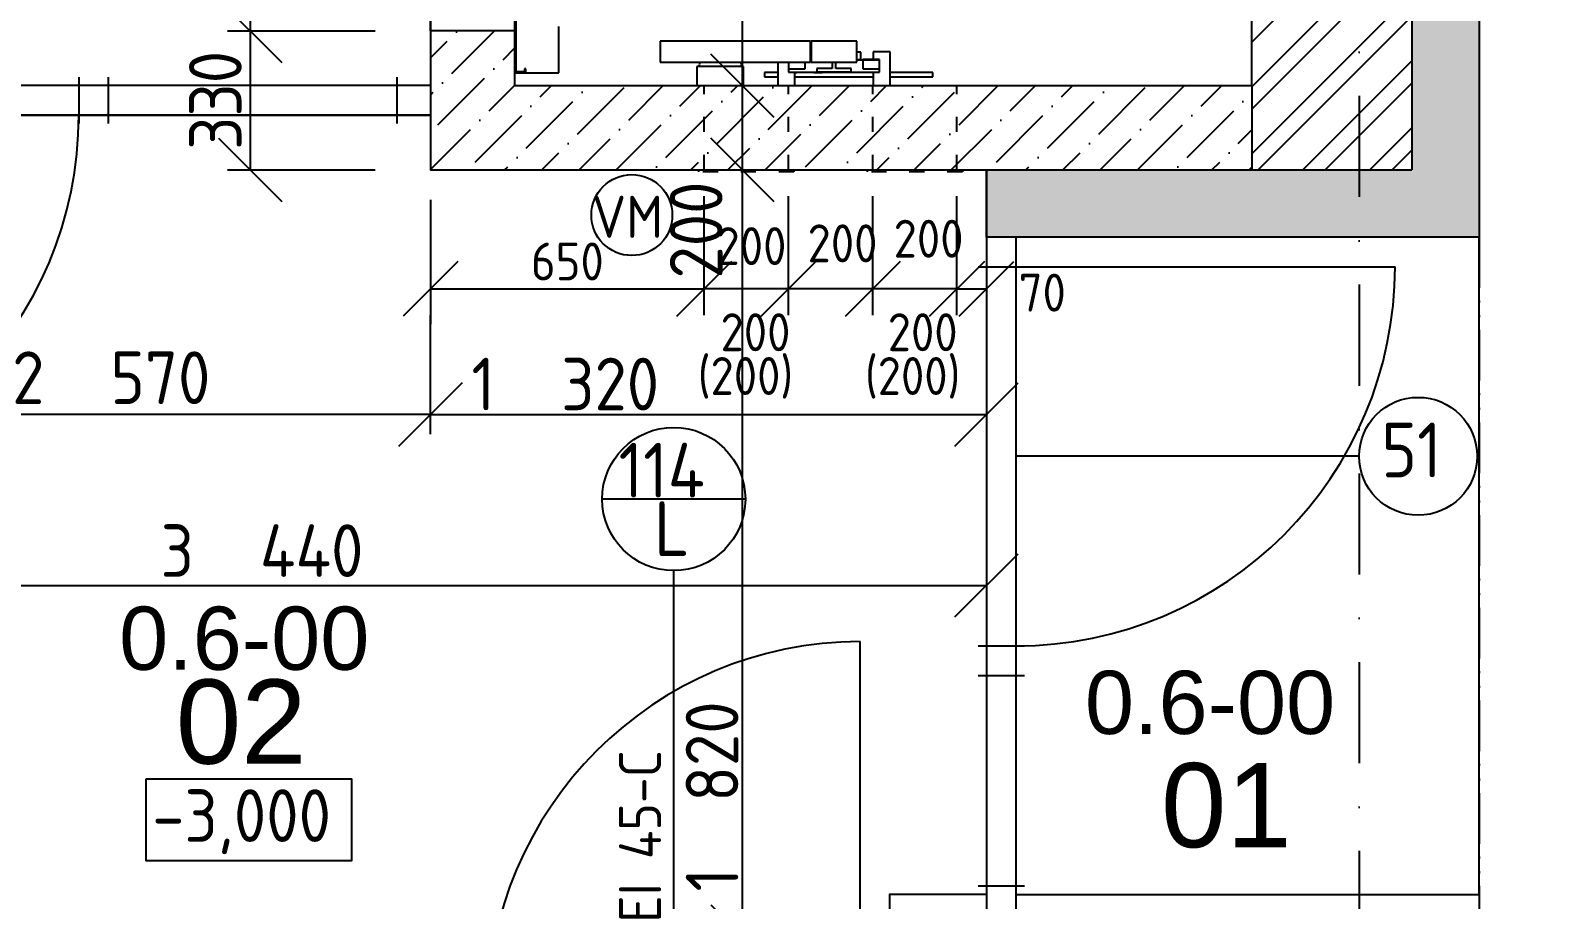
# Model space of a CAD drawing. Extents: x 4511820 to 5180432, y -1526536 to -944957.
# Drawn here: x 5037641 to 5041241, y -1405281 to -1403217 of the extents above; entities that cross this region are included whole.
import ezdxf

# ---------------------------------------------------------------- set-up
doc = ezdxf.new("R2010")
doc.units = 0
doc.header["$MEASUREMENT"] = 0
for name, pattern in [('ACAD_ISO03W100', [30, 12, -18]), ('ACAD_ISO12W100', [22, 12, -3, 0.5, -3, 0.5, -3]), ('BODKOCIARKOVANA_3', [5.6, 3, -1.3, 0, -1.3])]:
    doc.linetypes.add(name, pattern=pattern)
doc.layers.get('0').update_dxf_attribs({"linetype": 'CONTINUOUS'})
doc.layers.get('Defpoints').update_dxf_attribs({"color": 61, "linetype": 'CONTINUOUS'})
for name, color, linetype in [('DVERE', 45, 'CONTINUOUS'), ('KÓTY', 4, 'CONTINUOUS'), ('MÚRY', 1, 'CONTINUOUS'), ('OKNÁ', 143, 'CONTINUOUS'), ('osi', 253, 'CONTINUOUS'), ('Plochy', 41, 'CONTINUOUS'), ('POPIS', 7, 'CONTINUOUS'), ('POZEMOK', 7, 'CONTINUOUS'), ('TENKÁ', 7, 'CONTINUOUS'), ('zz-vetr', 52, 'CONTINUOUS'), ('ŠRAFY', 82, 'CONTINUOUS')]:
    doc.layers.add(name, color=color, linetype=linetype)
doc.styles.add('ARIAL', font='arial.ttf')
doc.styles.add('STYLE1', font='isocp.shx')
doc.dimstyles.new('STANDARD-50', dxfattribs={"dimtxt": 125, "dimasz": 150, "dimexe": 10, "dimexo": 200, "dimgap": 20, "dimtad": 1, "dimdsep": 46, "dimlunit": 6, "dimtxsty": 'STYLE1', "dimblk1": 'OBLIQUE', "dimblk2": 'OBLIQUE', "dimsah": 1, "dimcen": 2.5, "dimse1": 1, "dimse2": 1, "dimadec": 0, "dimazin": 0, "dimtfac": 1, "dimtmove": 1, "dimatfit": 3, "dimldrblk": 'OBLIQUE', "dimfxl": 1, "dimtolj": 1, "dimtzin": 0, "dimarcsym": 0})
doc.dimstyles.new('STANDARD-tzb50', dxfattribs={"dimtxt": 90, "dimasz": 130, "dimexe": 10, "dimexo": 200, "dimgap": 20, "dimtad": 1, "dimdsep": 46, "dimlunit": 6, "dimtxsty": 'STYLE1', "dimblk1": 'OBLIQUE', "dimblk2": 'OBLIQUE', "dimsah": 1, "dimcen": 2.5, "dimse1": 1, "dimse2": 1, "dimadec": 0, "dimazin": 0, "dimtfac": 1, "dimtmove": 1, "dimatfit": 3, "dimldrblk": 'OBLIQUE', "dimfxl": 1, "dimtolj": 1, "dimtzin": 0, "dimarcsym": 0})

# ---------------------------------------------------------------- blocks, each defined once
blk = doc.blocks.new('_OBLIQUE')
at = {"color": 0, "linetype": 'ByBlock'}
blk.add_line((-0.5, -0.5), (0.5, 0.5), dxfattribs=at)
blk = doc.blocks.new('*D13435')
at = {"layer": 'Defpoints', "color": 0}
for p in [(5040541, -1399248), (5040541, -1405368), (5043687.5, -1405368)]:
    blk.add_point(p, dxfattribs=at)
at = {"layer": 'KÓTY', "color": 0, "lineweight": -2}
blk.add_line((5043687.5, -1399248), (5043687.5, -1405368), dxfattribs=at)
at = {"layer": 'KÓTY', "color": 0, "linetype": 'ByBlock', "lineweight": -2, "xscale": 150, "yscale": 150, "zscale": 150}
for p, rotation in [((5043687.5, -1399248), 90), ((5043687.5, -1405368), 270)]:
    blk.add_blockref('_OBLIQUE', p, dxfattribs=dict(at, rotation=rotation))
at = {"layer": 'KÓTY', "color": 0, "insert": (5043605, -1402308), "char_height": 125, "attachment_point": 5, "rotation": 90, "style": 'STYLE1'}
blk.add_mtext('\\A1;6ﾠ120', dxfattribs=at)
blk = doc.blocks.new('*D13444')
at = {"layer": 'Defpoints', "color": 0}
for p in [(5040921, -1398998), (5040921, -1431808), (5042987.5, -1431808)]:
    blk.add_point(p, dxfattribs=at)
at = {"layer": 'KÓTY', "color": 0, "lineweight": -2}
blk.add_line((5042987.5, -1398998), (5042987.5, -1431808), dxfattribs=at)
at = {"layer": 'KÓTY', "color": 0, "linetype": 'ByBlock', "lineweight": -2, "xscale": 150, "yscale": 150, "zscale": 150}
for p, rotation in [((5042987.5, -1398998), 90), ((5042987.5, -1431808), 270)]:
    blk.add_blockref('_OBLIQUE', p, dxfattribs=dict(at, rotation=rotation))
at = {"layer": 'KÓTY', "color": 0, "insert": (5042905, -1415403), "char_height": 125, "attachment_point": 5, "rotation": 90, "style": 'STYLE1'}
blk.add_mtext('\\A1;32ﾠ810', dxfattribs=at)
blk = doc.blocks.new('*D13464')
at = {"layer": 'Defpoints', "color": 0}
for p in [(5040921, -1403548), (5042637.5, -1403548), (5040921, -1403708)]:
    blk.add_point(p, dxfattribs=at)
at = {"layer": 'KÓTY', "color": 0, "lineweight": -2}
blk.add_line((5042637.5, -1403708), (5042637.5, -1403548), dxfattribs=at)
at = {"layer": 'KÓTY', "color": 0, "linetype": 'ByBlock', "lineweight": -2, "xscale": 150, "yscale": 150, "zscale": 150}
for p, rotation in [((5042637.5, -1403548), 90), ((5042637.5, -1403708), 270)]:
    blk.add_blockref('_OBLIQUE', p, dxfattribs=dict(at, rotation=rotation))
at = {"layer": 'KÓTY', "color": 0, "insert": (5042478, -1403577), "char_height": 125, "attachment_point": 5, "rotation": 90, "style": 'STYLE1'}
blk.add_mtext('\\A1;160', dxfattribs=at)
blk = doc.blocks.new('*D13465')
at = {"layer": 'Defpoints', "color": 0}
for p in [(5040921, -1398998), (5040921, -1403548), (5042637.5, -1403548)]:
    blk.add_point(p, dxfattribs=at)
at = {"layer": 'KÓTY', "color": 0, "lineweight": -2}
blk.add_line((5042637.5, -1398998), (5042637.5, -1403548), dxfattribs=at)
at = {"layer": 'KÓTY', "color": 0, "linetype": 'ByBlock', "lineweight": -2, "xscale": 150, "yscale": 150, "zscale": 150}
for p, rotation in [((5042637.5, -1398998), 90), ((5042637.5, -1403548), 270)]:
    blk.add_blockref('_OBLIQUE', p, dxfattribs=dict(at, rotation=rotation))
at = {"layer": 'KÓTY', "color": 0, "insert": (5042555, -1401273), "char_height": 125, "attachment_point": 5, "rotation": 90, "style": 'STYLE1'}
blk.add_mtext('\\A1;4ﾠ550', dxfattribs=at)
blk = doc.blocks.new('*D21597')
at = {"layer": 'Defpoints', "color": 0}
for p in [(5038591, -1402218), (5038162.7, -1403218), (5038591, -1403218)]:
    blk.add_point(p, dxfattribs=at)
at = {"layer": 'KÓTY', "color": 0, "lineweight": -2}
blk.add_line((5038162.7, -1402218), (5038162.7, -1403218), dxfattribs=at)
at = {"layer": 'KÓTY', "color": 0, "linetype": 'ByBlock', "lineweight": -2, "xscale": 150, "yscale": 150, "zscale": 150}
for p, rotation in [((5038162.7, -1402218), 90), ((5038162.7, -1403218), 270)]:
    blk.add_blockref('_OBLIQUE', p, dxfattribs=dict(at, rotation=rotation))
at = {"layer": 'KÓTY', "color": 0, "insert": (5038080.1, -1402718), "char_height": 125, "attachment_point": 5, "rotation": 90, "style": 'STYLE1'}
blk.add_mtext('\\A1;1ﾠ000', dxfattribs=at)
blk = doc.blocks.new('*D21598')
at = {"layer": 'Defpoints', "color": 0}
for p in [(5038591, -1403218), (5038162.7, -1403548), (5038591, -1403548)]:
    blk.add_point(p, dxfattribs=at)
at = {"layer": 'KÓTY', "color": 0, "lineweight": -2}
blk.add_line((5038162.7, -1403218), (5038162.7, -1403548), dxfattribs=at)
at = {"layer": 'KÓTY', "color": 0, "linetype": 'ByBlock', "lineweight": -2, "xscale": 150, "yscale": 150, "zscale": 150}
for p, rotation in [((5038162.7, -1403218), 90), ((5038162.7, -1403548), 270)]:
    blk.add_blockref('_OBLIQUE', p, dxfattribs=dict(at, rotation=rotation))
at = {"layer": 'KÓTY', "color": 0, "insert": (5038080.2, -1403383), "char_height": 125, "attachment_point": 5, "rotation": 90, "style": 'STYLE1'}
blk.add_mtext('\\A1;330', dxfattribs=at)
blk = doc.blocks.new('*D21599')
at = {"layer": 'Defpoints', "color": 0}
for p in [(5039331.5, -1403348), (5039331.5, -1403348), (5039331.5, -1403548)]:
    blk.add_point(p, dxfattribs=at)
at = {"layer": 'KÓTY', "color": 0, "lineweight": -2}
blk.add_line((5039331.5, -1403548), (5039331.5, -1403348), dxfattribs=at)
at = {"layer": 'KÓTY', "color": 0, "linetype": 'ByBlock', "lineweight": -2, "xscale": 150, "yscale": 150, "zscale": 150}
for p, rotation in [((5039331.5, -1403348), 90), ((5039331.5, -1403548), 270)]:
    blk.add_blockref('_OBLIQUE', p, dxfattribs=dict(at, rotation=rotation))
at = {"layer": 'KÓTY', "color": 0, "insert": (5039221.8, -1403690.9), "char_height": 125, "attachment_point": 5, "rotation": 90, "style": 'STYLE1'}
blk.add_mtext('\\A1;200', dxfattribs=at)
blk = doc.blocks.new('*D21600')
at = {"layer": 'Defpoints', "color": 0}
for p in [(5039331.5, -1401748), (5039331.5, -1401748), (5039331.5, -1403348)]:
    blk.add_point(p, dxfattribs=at)
at = {"layer": 'KÓTY', "color": 0, "lineweight": -2}
blk.add_line((5039331.5, -1403348), (5039331.5, -1401748), dxfattribs=at)
at = {"layer": 'KÓTY', "color": 0, "linetype": 'ByBlock', "lineweight": -2, "xscale": 150, "yscale": 150, "zscale": 150}
for p, rotation in [((5039331.5, -1401748), 90), ((5039331.5, -1403348), 270)]:
    blk.add_blockref('_OBLIQUE', p, dxfattribs=dict(at, rotation=rotation))
at = {"layer": 'KÓTY', "color": 0, "insert": (5039249, -1402548), "char_height": 125, "attachment_point": 5, "rotation": 90, "style": 'STYLE1'}
blk.add_mtext('\\A1;1ﾠ600', dxfattribs=at)
blk = doc.blocks.new('*D21601')
at = {"layer": 'Defpoints', "color": 0}
for p in [(5039331.5, -1403548), (5039331.5, -1403548), (5039233.8, -1405368)]:
    blk.add_point(p, dxfattribs=at)
at = {"layer": 'KÓTY', "color": 0, "lineweight": -2}
blk.add_line((5039331.5, -1405368), (5039331.5, -1403548), dxfattribs=at)
at = {"layer": 'KÓTY', "color": 0, "linetype": 'ByBlock', "lineweight": -2, "xscale": 150, "yscale": 150, "zscale": 150}
for p, rotation in [((5039331.5, -1403548), 90), ((5039331.5, -1405368), 270)]:
    blk.add_blockref('_OBLIQUE', p, dxfattribs=dict(at, rotation=rotation))
at = {"layer": 'KÓTY', "color": 0, "insert": (5039259.5, -1405035.5), "char_height": 125, "attachment_point": 5, "rotation": 90, "style": 'STYLE1'}
blk.add_mtext('\\A1;1ﾠ820', dxfattribs=at)
blk = doc.blocks.new('*D21655')
at = {"layer": 'Defpoints', "color": 0}
for p in [(5036021, -1403543), (5038591, -1403543), (5036021, -1404129)]:
    blk.add_point(p, dxfattribs=at)
at = {"layer": 'KÓTY', "color": 0, "lineweight": -2}
blk.add_line((5038591, -1404129), (5036021, -1404129), dxfattribs=at)
at = {"layer": 'KÓTY', "color": 0, "linetype": 'ByBlock', "lineweight": -2, "xscale": 150, "yscale": 150, "zscale": 150, "rotation": 180}
blk.add_blockref('_OBLIQUE', (5036021, -1404129), dxfattribs=at)
at = {"layer": 'KÓTY', "color": 0, "linetype": 'ByBlock', "lineweight": -2, "xscale": 150, "yscale": 150, "zscale": 150}
blk.add_blockref('_OBLIQUE', (5038591, -1404129), dxfattribs=at)
at = {"layer": 'KÓTY', "color": 0, "insert": (5037833, -1404041.5), "char_height": 125, "attachment_point": 5, "style": 'STYLE1'}
blk.add_mtext('\\A1;2ﾠ570', dxfattribs=at)
blk = doc.blocks.new('*D21656')
at = {"layer": 'Defpoints', "color": 0}
for p in [(5038591, -1403543), (5039911, -1403543), (5039911, -1404129)]:
    blk.add_point(p, dxfattribs=at)
at = {"layer": 'KÓTY', "color": 0, "lineweight": -2}
blk.add_line((5038591, -1404129), (5039911, -1404129), dxfattribs=at)
at = {"layer": 'KÓTY', "color": 0, "linetype": 'ByBlock', "lineweight": -2, "xscale": 150, "yscale": 150, "zscale": 150, "rotation": 180}
blk.add_blockref('_OBLIQUE', (5038591, -1404129), dxfattribs=at)
at = {"layer": 'KÓTY', "color": 0, "linetype": 'ByBlock', "lineweight": -2, "xscale": 150, "yscale": 150, "zscale": 150}
blk.add_blockref('_OBLIQUE', (5039911, -1404129), dxfattribs=at)
at = {"layer": 'KÓTY', "color": 0, "insert": (5038911, -1404056.5), "char_height": 125, "attachment_point": 5, "style": 'STYLE1'}
blk.add_mtext('\\A1;1ﾠ320', dxfattribs=at)
blk = doc.blocks.new('*D47116')
at = {"layer": 'Defpoints', "color": 0}
for p in [(5039241, -1403548), (5039441, -1403548), (5039241, -1403830.5)]:
    blk.add_point(p, dxfattribs=at)
at = {"layer": 'KÓTY', "color": 0, "lineweight": -2}
blk.add_line((5039441, -1403830.5), (5039241, -1403830.5), dxfattribs=at)
at = {"layer": 'KÓTY', "color": 0, "linetype": 'ByBlock', "lineweight": -2, "xscale": 130, "yscale": 130, "zscale": 130, "rotation": 180}
blk.add_blockref('_OBLIQUE', (5039241, -1403830.5), dxfattribs=at)
at = {"layer": 'KÓTY', "color": 0, "linetype": 'ByBlock', "lineweight": -2, "xscale": 130, "yscale": 130, "zscale": 130}
blk.add_blockref('_OBLIQUE', (5039441, -1403830.5), dxfattribs=at)
at = {"layer": 'KÓTY', "color": 0, "insert": (5039353, -1403729), "char_height": 90, "attachment_point": 5, "style": 'STYLE1'}
blk.add_mtext('\\A1;200', dxfattribs=at)
blk = doc.blocks.new('*D47117')
at = {"layer": 'Defpoints', "color": 0}
for p in [(5039441, -1403548), (5039641, -1403548), (5039441, -1403830.5)]:
    blk.add_point(p, dxfattribs=at)
at = {"layer": 'KÓTY', "color": 0, "lineweight": -2}
blk.add_line((5039641, -1403830.5), (5039441, -1403830.5), dxfattribs=at)
at = {"layer": 'KÓTY', "color": 0, "linetype": 'ByBlock', "lineweight": -2, "xscale": 130, "yscale": 130, "zscale": 130, "rotation": 180}
blk.add_blockref('_OBLIQUE', (5039441, -1403830.5), dxfattribs=at)
at = {"layer": 'KÓTY', "color": 0, "linetype": 'ByBlock', "lineweight": -2, "xscale": 130, "yscale": 130, "zscale": 130}
blk.add_blockref('_OBLIQUE', (5039641, -1403830.5), dxfattribs=at)
at = {"layer": 'KÓTY', "color": 0, "insert": (5039773.5, -1403711.5), "char_height": 90, "attachment_point": 5, "style": 'STYLE1'}
blk.add_mtext('\\A1;200', dxfattribs=at)
blk = doc.blocks.new('*D47118')
at = {"layer": 'Defpoints', "color": 0}
for p in [(5039641, -1403548), (5039841, -1403548), (5039641, -1403830.5)]:
    blk.add_point(p, dxfattribs=at)
at = {"layer": 'KÓTY', "color": 0, "lineweight": -2}
blk.add_line((5039841, -1403830.5), (5039641, -1403830.5), dxfattribs=at)
at = {"layer": 'KÓTY', "color": 0, "linetype": 'ByBlock', "lineweight": -2, "xscale": 130, "yscale": 130, "zscale": 130, "rotation": 180}
blk.add_blockref('_OBLIQUE', (5039641, -1403830.5), dxfattribs=at)
at = {"layer": 'KÓTY', "color": 0, "linetype": 'ByBlock', "lineweight": -2, "xscale": 130, "yscale": 130, "zscale": 130}
blk.add_blockref('_OBLIQUE', (5039841, -1403830.5), dxfattribs=at)
at = {"layer": 'KÓTY', "color": 0, "insert": (5039569.2, -1403722.5), "char_height": 90, "attachment_point": 5, "style": 'STYLE1'}
blk.add_mtext('\\A1;200', dxfattribs=at)
blk = doc.blocks.new('*D47119')
at = {"layer": 'Defpoints', "color": 0}
for p in [(5038591, -1403548), (5039241, -1403548), (5039241, -1403830.5)]:
    blk.add_point(p, dxfattribs=at)
at = {"layer": 'KÓTY', "color": 0, "lineweight": -2}
blk.add_line((5038591, -1403830.5), (5039241, -1403830.5), dxfattribs=at)
at = {"layer": 'KÓTY', "color": 0, "linetype": 'ByBlock', "lineweight": -2, "xscale": 130, "yscale": 130, "zscale": 130, "rotation": 180}
blk.add_blockref('_OBLIQUE', (5038591, -1403830.5), dxfattribs=at)
at = {"layer": 'KÓTY', "color": 0, "linetype": 'ByBlock', "lineweight": -2, "xscale": 130, "yscale": 130, "zscale": 130}
blk.add_blockref('_OBLIQUE', (5039241, -1403830.5), dxfattribs=at)
at = {"layer": 'KÓTY', "color": 0, "insert": (5038916, -1403765.5), "char_height": 90, "attachment_point": 5, "style": 'STYLE1'}
blk.add_mtext('\\A1;650', dxfattribs=at)
blk = doc.blocks.new('*D47120')
at = {"layer": 'Defpoints', "color": 0}
for p in [(5039841, -1403610.5), (5039911, -1403628), (5039911, -1403830.5)]:
    blk.add_point(p, dxfattribs=at)
at = {"layer": 'KÓTY', "color": 0, "lineweight": -2}
blk.add_line((5039841, -1403830.5), (5039911, -1403830.5), dxfattribs=at)
at = {"layer": 'KÓTY', "color": 0, "linetype": 'ByBlock', "lineweight": -2, "xscale": 130, "yscale": 130, "zscale": 130, "rotation": 180}
blk.add_blockref('_OBLIQUE', (5039841, -1403830.5), dxfattribs=at)
at = {"layer": 'KÓTY', "color": 0, "linetype": 'ByBlock', "lineweight": -2, "xscale": 130, "yscale": 130, "zscale": 130}
blk.add_blockref('_OBLIQUE', (5039911, -1403830.5), dxfattribs=at)
at = {"layer": 'KÓTY', "color": 0, "insert": (5040043.5, -1403839.5), "char_height": 90, "attachment_point": 5, "style": 'STYLE1'}
blk.add_mtext('\\A1;70', dxfattribs=at)
blk = doc.blocks.new('*D47121')
at = {"layer": 'Defpoints', "color": 0}
for p in [(5039911, -1404534.5), (5036471, -1405368), (5039911, -1405368)]:
    blk.add_point(p, dxfattribs=at)
at = {"layer": 'KÓTY', "color": 0, "lineweight": -2}
blk.add_line((5036471, -1404534.5), (5039911, -1404534.5), dxfattribs=at)
at = {"layer": 'KÓTY', "color": 0, "linetype": 'ByBlock', "lineweight": -2, "xscale": 150, "yscale": 150, "zscale": 150, "rotation": 180}
blk.add_blockref('_OBLIQUE', (5036471, -1404534.5), dxfattribs=at)
at = {"layer": 'KÓTY', "color": 0, "linetype": 'ByBlock', "lineweight": -2, "xscale": 150, "yscale": 150, "zscale": 150}
blk.add_blockref('_OBLIQUE', (5039911, -1404534.5), dxfattribs=at)
at = {"layer": 'KÓTY', "color": 0, "insert": (5038191, -1404452), "char_height": 125, "attachment_point": 5, "style": 'STYLE1'}
blk.add_mtext('\\A1;3ﾠ440', dxfattribs=at)
blk = doc.blocks.new('*D47608')
at = {"layer": 'Defpoints', "color": 0}
for p in [(5040921, -1405328), (5042637.5, -1405328), (5040921, -1405368)]:
    blk.add_point(p, dxfattribs=at)
at = {"layer": 'KÓTY', "color": 0, "lineweight": -2}
blk.add_line((5042637.5, -1405368), (5042637.5, -1405328), dxfattribs=at)
at = {"layer": 'KÓTY', "color": 0, "linetype": 'ByBlock', "lineweight": -2, "xscale": 150, "yscale": 150, "zscale": 150}
for p, rotation in [((5042637.5, -1405328), 90), ((5042637.5, -1405368), 270)]:
    blk.add_blockref('_OBLIQUE', p, dxfattribs=dict(at, rotation=rotation))
at = {"layer": 'KÓTY', "color": 0, "insert": (5042513.5, -1405485), "char_height": 125, "attachment_point": 5, "rotation": 90, "style": 'STYLE1'}
blk.add_mtext('\\A1;40', dxfattribs=at)
blk = doc.blocks.new('*D47609')
at = {"layer": 'Defpoints', "color": 0}
for p in [(5039981, -1403708), (5039981, -1405328), (5042637.5, -1405328)]:
    blk.add_point(p, dxfattribs=at)
at = {"layer": 'KÓTY', "color": 0, "lineweight": -2}
blk.add_line((5042637.5, -1403708), (5042637.5, -1405328), dxfattribs=at)
at = {"layer": 'KÓTY', "color": 0, "linetype": 'ByBlock', "lineweight": -2, "xscale": 150, "yscale": 150, "zscale": 150}
for p, rotation in [((5042637.5, -1403708), 90), ((5042637.5, -1405328), 270)]:
    blk.add_blockref('_OBLIQUE', p, dxfattribs=dict(at, rotation=rotation))
at = {"layer": 'KÓTY', "color": 0, "insert": (5042555, -1404518), "char_height": 125, "attachment_point": 5, "rotation": 90, "style": 'STYLE1'}
blk.add_mtext('\\A1;1ﾠ620', dxfattribs=at)

msp = doc.modelspace()

# ---------------------------------------------------------------- hatches: boundary and pattern name
at = {"layer": 'ŠRAFY'}
h = msp.add_hatch(dxfattribs=at)
h.set_pattern_fill('HEX', color=256, scale=200)
h.set_pattern_definition([(0, (9e-09, -175781), (0, 43.3012702), [25, -50]), (120, (9e-09, -175781), (-37.5, -21.6506351), [25, -50]), (60, (25, -175781), (-37.5, 21.6506351), [25, -50])])
h.paths.add_polyline_path([(5041081, -1398998.048), (5040921, -1398998.048), (5040921, -1403548.048), (5040541, -1403548.048), (5039911, -1403548.048), (5039911, -1403708.048), (5039981, -1403708.048), (5041081, -1403708.048)])
h.paths.add_polyline_path([(5040920.451, -1399373.048), (5041183.049, -1399373.048), (5041183.049, -1399623.048), (5040920.451, -1399623.048)], flags=9)
h = msp.add_hatch(dxfattribs=at)
h.set_pattern_fill('ANSI32', color=256, scale=300)
h.set_pattern_definition([(45, (-10132.71, -87677), (-79.549513, 79.549513), []), (45, (-10079.68, -87677), (-79.549513, 79.549513), [])])
h.paths.add_polyline_path([(5040921, -1398998.048), (5040671, -1398998.048), (5040541, -1398998.048), (5040541, -1399248.048), (5040541, -1401548.048), (5040541, -1401748.048), (5040541, -1403348.048), (5040541, -1403548.048), (5040921, -1403548.048)])
h = msp.add_hatch(dxfattribs=at)
h.set_pattern_fill('ANSI36', color=256, scale=500)
h.set_pattern_definition([(45, (584112, 0), (33.1456304, 121.533978), [156.25, -31.25, 0, -31.25])])
h.paths.add_polyline_path([(5038591, -1403418.048), (5038591, -1403548.048), (5039681, -1403548.048), (5040541, -1403548.048), (5040541, -1403348.048), (5038791, -1403348.048), (5038791, -1403218.048), (5038591, -1403218.048), (5038591, -1403348.048)])

# ---------------------------------------------------------------- linework, layer by layer
at = {"layer": 'KÓTY'}
for p, q in [((5038109.289, -1403218.048), (5038459.289, -1403218.048)), ((5038109.289, -1403548.048), (5038459.289, -1403548.048)), ((5039241, -1403893.048), (5039241, -1403610.548)), ((5039441, -1403893.048), (5039441, -1403610.548)), ((5039641, -1403893.048), (5039641, -1403610.548)), ((5039841, -1403893.048), (5039841, -1403610.548)), ((5038591, -1403619.048), (5038591, -1403914.5)), ((5038591, -1404175.548), (5038591, -1403893.048))]:
    msp.add_line(p, q, dxfattribs=at)
at = {"layer": 'MÚRY'}
for p, q in [((5041081, -1397450.857), (5041081, -1403708.048)), ((5040541, -1403348.048), (5040541, -1401748.048)), ((5040541, -1403348.048), (5040541, -1401748.048)), ((5038791, -1403218.048), (5038591, -1403218.048)), ((5038591, -1403218.048), (5038591, -1403548.048)), ((5038791, -1403348.048), (5038791, -1403218.048)), ((5038791, -1403348.048), (5040541, -1403348.048)), ((5038791, -1403348.048), (5040541, -1403348.048)), ((5039682.25, -1403348.048), (5040541, -1403348.048)), ((5038591, -1403548.048), (5039911, -1403548.048)), ((5038591, -1403548.048), (5038646, -1403548.048)), ((5039911, -1403708.048), (5039911, -1403548.048)), ((5041081, -1403708.048), (5039911, -1403708.048))]:
    msp.add_line(p, q, dxfattribs=at)
at = {"layer": 'OKNÁ', "ltscale": 0.25}
for p, q in [((5037756, -1403328.048), (5037756, -1403438.048)), ((5037826, -1403328.048), (5037826, -1403438.048)), ((5038511, -1403328.048), (5038511, -1403438.048)), ((5038591, -1403348.048), (5036021, -1403348.048)), ((5038591, -1403418.048), (5036021, -1403418.048)), ((5039911, -1403708.048), (5039911, -1405368.048)), ((5039981, -1403708.048), (5039981, -1405328.048)), ((5039891, -1403778.048), (5040001, -1403778.048)), ((5039981, -1403778.048), (5040881, -1403778.048)), ((5040795.923, -1404228.048), (5039981, -1404228.048)), ((5039338.5, -1404329.5), (5038998.5, -1404329.5)), ((5039168.5, -1405723.048), (5039168.5, -1404499.5)), ((5039611, -1405553.051), (5039611, -1404668.051)), ((5039891, -1404678.048), (5040001, -1404678.048)), ((5039891, -1404748.048), (5040001, -1404748.048)), ((5039891, -1405248.048), (5040001, -1405248.048))]:
    msp.add_line(p, q, dxfattribs=at)
for centre, radius in [((5040935.923, -1404228.048), 140), ((5039168.5, -1404329.5), 170)]:
    msp.add_circle(centre, radius, dxfattribs=at)
for centre, radius, start, end in [((5036856, -1403418.048), 900, 270, 0), ((5039981, -1403778.048), 900, 270, 0), ((5039611, -1405553.051), 885, 90, 180)]:
    msp.add_arc(centre, radius, start, end, dxfattribs=at)
at = {"layer": 'osi', "linetype": 'BODKOCIARKOVANA_3', "ltscale": 80}
msp.add_line((5040796, -1396650.857), (5040796, -1434168.048), dxfattribs=at)
at = {"layer": 'Plochy'}
for points in [[(5036021, -1403348.048), (5036021, -1399248.048), (5037201, -1399248.048), (5037201, -1401748.048), (5038591, -1401748.048), (5038591, -1403348.048)], [(5036021, -1404288.048), (5036021, -1403418.048), (5038591, -1403418.048), (5038591, -1403548.048), (5039911, -1403548.048), (5039911, -1405268.048), (5039681, -1405268.048), (5039681, -1405368.048), (5036471, -1405368.048), (5036471, -1404288.048)], [(5041081, -1403708.048), (5039981, -1403708.048), (5039981, -1405268.048), (5041081, -1405268.048)]]:
    msp.add_lwpolyline(points, close=True, dxfattribs=at)
at = {"layer": 'POZEMOK'}
for p, q in [((5038794, -1403315.048), (5038794, -1403171.048)), ((5038791, -1403218.048), (5038791, -1403189.048)), ((5038896, -1403318.048), (5038896, -1403208.048)), ((5039136, -1403242.548), (5039136, -1403292.548)), ((5039493, -1403242.548), (5039136, -1403242.548)), ((5039493, -1403292.548), (5039493, -1403242.548)), ((5039495, -1403246.173), (5039493, -1403246.173)), ((5039493, -1403251.173), (5039495, -1403251.173)), ((5039603, -1403242.548), (5039495, -1403242.548)), ((5039495, -1403242.548), (5039495, -1403292.548)), ((5039603, -1403292.548), (5039603, -1403242.548)), ((5039136, -1403292.548), (5039493, -1403292.548)), ((5039230.293, -1403292.548), (5039229, -1403299.048)), ((5039329, -1403299.048), (5039327.707, -1403292.548)), ((5039415.75, -1403292.548), (5039415.75, -1403348.048)), ((5039440.75, -1403292.548), (5039440.75, -1403316.298)), ((5039440.75, -1403292.548), (5039440.75, -1403308.048)), ((5039480.75, -1403308.048), (5039480.75, -1403292.548)), ((5039495, -1403262.173), (5039493, -1403262.173)), ((5039495, -1403267.173), (5039493, -1403267.173)), ((5039495, -1403268.298), (5039493, -1403268.298)), ((5039493, -1403286.298), (5039495, -1403286.298)), ((5039495, -1403287.298), (5039493, -1403287.298)), ((5039495, -1403292.548), (5039603, -1403292.548)), ((5039544.5, -1403292.548), (5039544.5, -1403307.048)), ((5039553.5, -1403307.048), (5039553.5, -1403292.548)), ((5039613, -1403268.298), (5039603, -1403268.298)), ((5039603, -1403286.298), (5039613, -1403286.298)), ((5039657.25, -1403287.298), (5039603, -1403287.298)), ((5039613, -1403286.298), (5039613, -1403268.298)), ((5039657.25, -1403286.298), (5039617.25, -1403286.298)), ((5039617.25, -1403286.298), (5039617.25, -1403308.048)), ((5039642.25, -1403268.048), (5039642.25, -1403286.298)), ((5039682.25, -1403268.048), (5039642.25, -1403268.048)), ((5039657.25, -1403308.048), (5039657.25, -1403286.298)), ((5039657.25, -1403316.298), (5039657.25, -1403287.298)), ((5039682.25, -1403348.048), (5039682.25, -1403268.048)), ((5038791, -1403318.048), (5038817, -1403318.048)), ((5038814, -1403315.048), (5038794, -1403315.048)), ((5038817, -1403308.048), (5038814, -1403308.048)), ((5038814, -1403308.048), (5038814, -1403315.048)), ((5038817, -1403318.048), (5038817, -1403308.048)), ((5038817, -1403318.048), (5038896, -1403318.048)), ((5039334.5, -1403303.048), (5039223.5, -1403303.048)), ((5039223.5, -1403303.048), (5039223.5, -1403348.048)), ((5039229, -1403299.048), (5039229.796, -1403303.048)), ((5039328.204, -1403303.048), (5039329, -1403299.048)), ((5039334.5, -1403348.048), (5039334.5, -1403303.048)), ((5039384, -1403317.173), (5039384, -1403327.173)), ((5039415.75, -1403317.173), (5039384, -1403317.173)), ((5039384, -1403327.173), (5039415.75, -1403327.173)), ((5039440.75, -1403308.048), (5039480.75, -1403308.048)), ((5039440.75, -1403316.298), (5039657.25, -1403316.298)), ((5039455.75, -1403348.048), (5039455.75, -1403316.298)), ((5039642.25, -1403317.173), (5039455.75, -1403317.173)), ((5039455.75, -1403317.173), (5039461, -1403317.173)), ((5039455.75, -1403327.173), (5039642.25, -1403327.173)), ((5039461, -1403317.173), (5039461, -1403316.298)), ((5039501, -1403316.298), (5039501, -1403317.173)), ((5039501, -1403317.173), (5039521, -1403317.173)), ((5039544.5, -1403307.048), (5039508, -1403307.048)), ((5039508, -1403307.048), (5039508, -1403315.298)), ((5039508, -1403315.298), (5039590, -1403315.298)), ((5039521, -1403317.173), (5039521, -1403316.298)), ((5039590, -1403307.048), (5039553.5, -1403307.048)), ((5039590, -1403315.298), (5039590, -1403307.048)), ((5039617.25, -1403308.048), (5039657.25, -1403308.048)), ((5039642.25, -1403316.298), (5039642.25, -1403348.048)), ((5039784, -1403317.173), (5039682.25, -1403317.173)), ((5039682.25, -1403327.173), (5039784, -1403327.173)), ((5039784, -1403327.173), (5039784, -1403317.173))]:
    msp.add_line(p, q, dxfattribs=at)
at = {"layer": 'TENKÁ'}
for p, q in [((5040921, -1397450.857), (5040921, -1403548.048)), ((5040541, -1403348.048), (5040541, -1403548.048)), ((5039911, -1403548.048), (5040921, -1403548.048))]:
    msp.add_line(p, q, dxfattribs=at)
at = {"layer": 'TENKÁ', "linetype": 'ACAD_ISO12W100', "ltscale": 10}
for p, q in [((5038591, -1403218.048), (5038591, -1402218.048)), ((5041081, -1403708.048), (5041081, -1405328.048))]:
    msp.add_line(p, q, dxfattribs=at)
at = {"layer": 'TENKÁ', "ltscale": 0.25}
msp.add_lwpolyline([(5037915.885, -1404993.301), (5038403.5, -1404993.301), (5038403.5, -1405188.699), (5037915.885, -1405188.699)], close=True, dxfattribs=at)
at = {"layer": 'zz-vetr', "linetype": 'ACAD_ISO03W100', "ltscale": 3}
for p, q in [((5039241, -1403548.048), (5039241, -1403348.048)), ((5039441, -1403548.048), (5039441, -1403348.048)), ((5039641, -1403548.048), (5039641, -1403348.048)), ((5039841, -1403548.048), (5039841, -1403348.048))]:
    msp.add_line(p, q, dxfattribs=at)
for points in [[(5039453.726, -1403548.048), (5039453.726, -1403552.548), (5039228.274, -1403552.548), (5039228.274, -1403548.048)], [(5039853.726, -1403548.048), (5039853.726, -1403552.548), (5039628.274, -1403552.548), (5039628.274, -1403548.048)]]:
    msp.add_lwpolyline(points, close=True, dxfattribs=at)
at = {"layer": 'zz-vetr'}
msp.add_circle((5039068.954, -1403655.427), 96, dxfattribs=at)

# ---------------------------------------------------------------- texts
at = {"layer": 'DVERE', "ltscale": 0.25, "style": 'STYLE1'}
for s, p in [('114', (5039037.47, -1404326)), ('L', (5039121.97, -1404464.637))]:
    msp.add_text(s, height=130, dxfattribs=at).set_placement(p)
at = {"layer": 'KÓTY', "char_height": 90, "attachment_point": 5, "style": 'STYLE1'}
for s, insert in [('\\A1;200', (5039362.5, -1403933.548)), ('\\A1;200', (5039759.5, -1403933.548)), ('\\A1;(200)', (5039338.75, -1404041.81)), ('\\A1;(200)', (5039735.75, -1404041.81))]:
    msp.add_mtext(s, dxfattribs=dict(at, insert=insert))
at = {"layer": 'POPIS', "lineweight": 40, "ltscale": 0.25, "style": 'ARIAL'}
for s, height, p in [('0.6-00', 150, (5037851.769, -1404734.931)), ('0.6-00', 150, (5040144.769, -1404887.175)), ('02', 200, (5037986.269, -1404957.835)), ('01', 200, (5040325.269, -1405156.175))]:
    msp.add_text(s, height=height, dxfattribs=at).set_placement(p)
at = {"layer": 'TENKÁ', "style": 'STYLE1'}
msp.add_text('51', height=130, dxfattribs=at).set_placement((5040848.393, -1404278.048))
at = {"layer": 'TENKÁ', "linetype": 'Continuous', "style": 'STYLE1'}
msp.add_text('EI 45-C', height=100, rotation=90, dxfattribs=at).set_placement((5039138.513, -1405334.915))
at = {"layer": 'TENKÁ', "ltscale": 0.25, "style": 'STYLE1'}
msp.add_text('-3,000', height=125, dxfattribs=at).set_placement((5037930.274, -1405143.502))
at = {"layer": 'zz-vetr', "style": 'STYLE1'}
msp.add_text('VM', height=100, dxfattribs=at).set_placement((5038974.647, -1403709.44))

# ---------------------------------------------------------------- dimensions: what is measured, and where the dimension line sits
at = {"layer": 'KÓTY'}
for base, p1, p2, picture, middle in [((5042987.5, -1431808.048), (5040921, -1398998.048), (5040921, -1431808.048), '*D13444', (5042904.957, -1415403.048)), ((5042637.5, -1403548.048), (5040921, -1398998.048), (5040921, -1403548.048), '*D13465', (5042554.957, -1401273.048)), ((5043687.5, -1405368.048), (5040541, -1399248.048), (5040541, -1405368.048), '*D13435', (5043604.957, -1402308.048))]:
    dim = msp.add_linear_dim(base=base, p1=p1, p2=p2, angle=90, dimstyle='STANDARD-50', dxfattribs=at)
    dim.commit()
    dim.dimension.update_dxf_attribs({"geometry": picture, "text_midpoint": middle})
for base, p1, p2, angle, picture, middle in [((5039331.5, -1401748.048), (5039331.5, -1403348.048), (5039331.5, -1401748.048), 270, '*D21600', (5039248.957, -1402548.048)), ((5038162.691, -1403218.048), (5038591, -1402218.048), (5038591, -1403218.048), 270, '*D21597', (5038080.149, -1402718.048)), ((5038162.691, -1403548.048), (5038591, -1403218.048), (5038591, -1403548.048), 270, '*D21598', (5038080.191, -1403383.048)), ((5042637.5, -1405328.048), (5039981, -1403708.048), (5039981, -1405328.048), 90, '*D47609', (5042554.957, -1404518.048))]:
    dim = msp.add_linear_dim(base=base, p1=p1, p2=p2, angle=angle, dimstyle='STANDARD-50', override={"dimtxsty": 'STYLE1', "dimldrblk": 'OBLIQUE'}, dxfattribs=at)
    dim.commit()
    dim.dimension.update_dxf_attribs({"geometry": picture, "text_midpoint": middle})
for base, p1, p2, angle, picture, middle in [((5039331.5, -1403348.048), (5039331.5, -1403548.048), (5039331.5, -1403348.048), 270, '*D21599', (5039304.309, -1403690.857)), ((5042637.5, -1405328.048), (5040921, -1405368.048), (5040921, -1405328.048), 90, '*D47608', (5042596, -1405485))]:
    dim = msp.add_linear_dim(base=base, p1=p1, p2=p2, angle=angle, dimstyle='STANDARD-50', override={"dimtxsty": 'STYLE1', "dimldrblk": 'OBLIQUE'}, dxfattribs=at)
    dim.commit()
    dim.dimension.update_dxf_attribs({"geometry": picture, "text_midpoint": middle, "dimtype": 160})
for base, p1, p2, picture, middle in [((5042637.5, -1403548.048), (5040921, -1403708.048), (5040921, -1403548.048), '*D13464', (5042560.5, -1403577)), ((5039331.5, -1403548.048), (5039233.809, -1405368.048), (5039331.5, -1403548.048), '*D21601', (5039342, -1405035.5))]:
    dim = msp.add_linear_dim(base=base, p1=p1, p2=p2, angle=90, dimstyle='STANDARD-50', dxfattribs=at)
    dim.commit()
    dim.dimension.update_dxf_attribs({"geometry": picture, "text_midpoint": middle, "dimtype": 160})
for base, p1, p2, dimstyle, picture, middle in [((5036021, -1404129), (5038591, -1403543.048), (5036021, -1403543.048), 'STANDARD-50', '*D21655', (5037833, -1404124)), ((5039911, -1404129), (5038591, -1403543.048), (5039911, -1403543.048), 'STANDARD-50', '*D21656', (5038911, -1404139)), ((5039241, -1403830.548), (5039441, -1403548.048), (5039241, -1403548.048), 'STANDARD-tzb50', '*D47116', (5039353.048, -1403794.048)), ((5039441, -1403830.548), (5039641, -1403548.048), (5039441, -1403548.048), 'STANDARD-tzb50', '*D47117', (5039773.548, -1403776.548)), ((5039641, -1403830.548), (5039841, -1403548.048), (5039641, -1403548.048), 'STANDARD-tzb50', '*D47118', (5039569.205, -1403787.548))]:
    dim = msp.add_linear_dim(base=base, p1=p1, p2=p2, dimstyle=dimstyle, override={"dimtxsty": 'STYLE1', "dimldrblk": 'OBLIQUE'}, dxfattribs=at)
    dim.commit()
    dim.dimension.update_dxf_attribs({"geometry": picture, "text_midpoint": middle, "dimtype": 160})
dim = msp.add_linear_dim(base=(5039241, -1403830.548), p1=(5038591, -1403548.048), p2=(5039241, -1403548.048), dimstyle='STANDARD-tzb50', dxfattribs=at)
dim.commit()
dim.dimension.update_dxf_attribs({"geometry": '*D47119', "text_midpoint": (5038916, -1403765.548)})
dim = msp.add_linear_dim(base=(5039911, -1403830.548), p1=(5039841, -1403610.548), p2=(5039911, -1403628.048), dimstyle='STANDARD-tzb50', dxfattribs=at)
dim.commit()
dim.dimension.update_dxf_attribs({"geometry": '*D47120', "text_midpoint": (5040043.548, -1403904.548), "dimtype": 160})
dim = msp.add_linear_dim(base=(5039911, -1404534.5), p1=(5036471, -1405368.048), p2=(5039911, -1405368.048), dimstyle='STANDARD-50', override={"dimtxsty": 'STYLE1', "dimldrblk": 'OBLIQUE'}, dxfattribs=at)
dim.commit()
dim.dimension.update_dxf_attribs({"geometry": '*D47121', "text_midpoint": (5038191, -1404451.957)})

doc.saveas('drawing.dxf')
